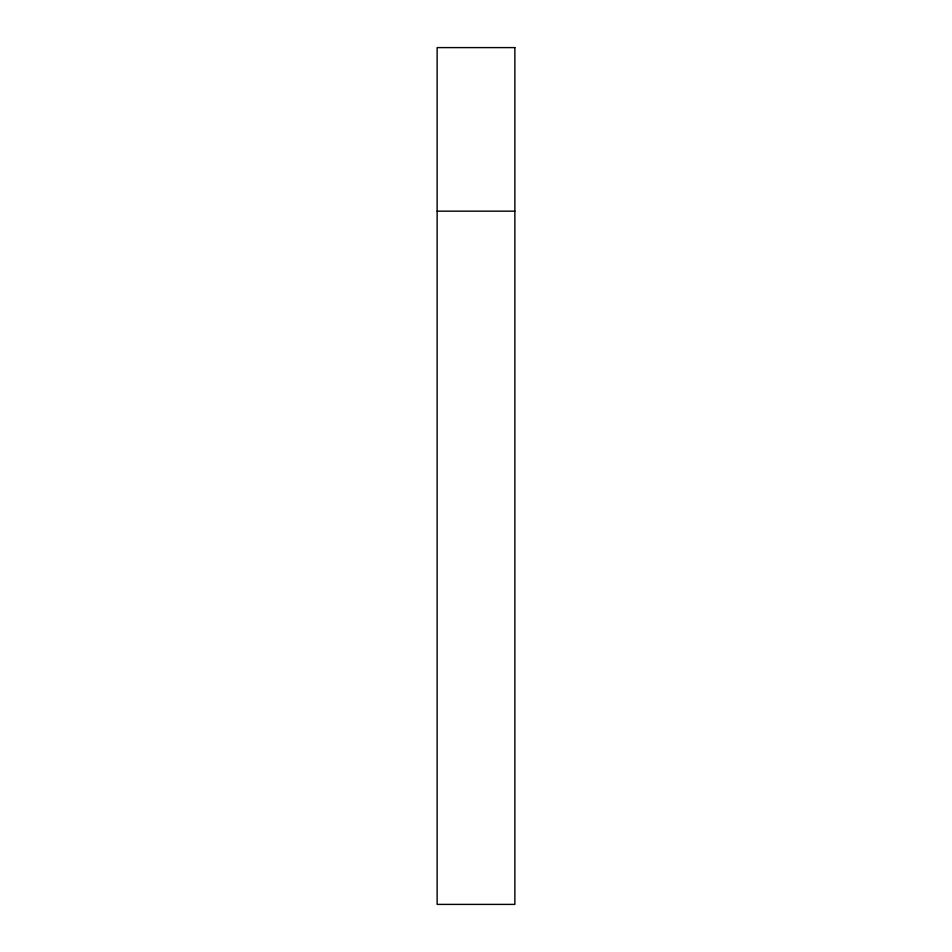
<?xml version="1.0" encoding="UTF-8"?>
<svg xmlns="http://www.w3.org/2000/svg" width="952" height="952" viewBox="0 0 952 952"><rect width="100%" height="100%" fill="white"/><g stroke="black" fill="none" stroke-linecap="round" stroke-linejoin="round"><path stroke-width="1.43" d="M437.135 211.165L514.865 211.165M514.865 47.6L437.135 47.6L437.135 904.4L514.865 904.4L514.865 47.6"/></g></svg>
